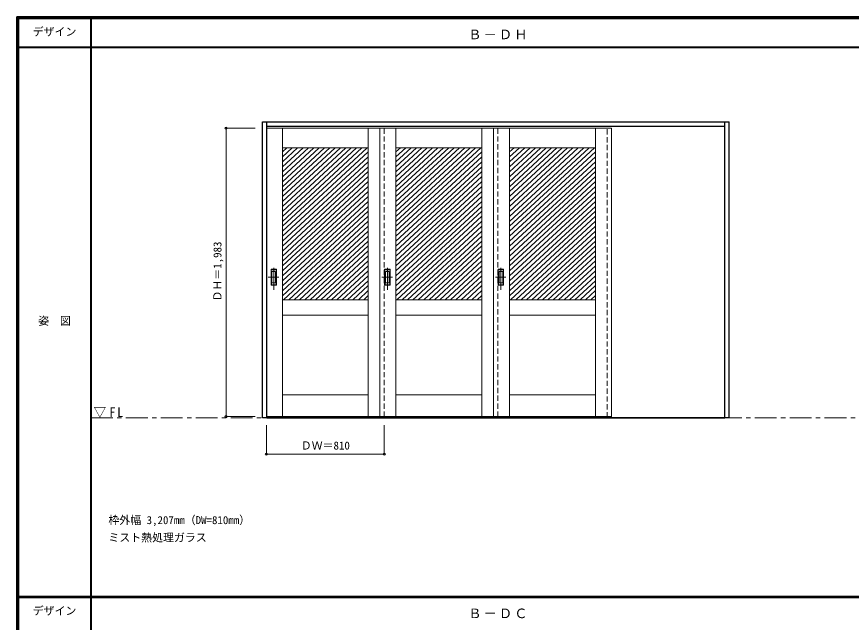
# Model space of a CAD drawing. Units: millimetres, scale not verified. Extents: x -6000 to 5700, y -4307 to 4260.
# Drawn here: x -6000 to -267, y 12 to 4175 of the extents above; entities that cross this region are included whole.
import ezdxf
from ezdxf.enums import TextEntityAlignment as Align

# ---------------------------------------------------------------- set-up
doc = ezdxf.new("R2010")
doc.units = ezdxf.units.MM
doc.header["$LTSCALE"] = 30
doc.header["$PDMODE"] = 32
doc.header["$PDSIZE"] = 15
doc.linetypes.add('CHAIN1', pattern=[8, 5, -1, 1, -1])
doc.linetypes.add('DASHED1', pattern=[1.8, 1.2, -0.6])
for name, color, linetype, lineweight in [('0-2_扉', 7, 'Continuous', 18), ('0-4_枠', 3, 'Continuous', 25), ('0-6_引手', 7, 'Continuous', 18), ('0-B_寸法', 4, 'Continuous', 9), ('0-C_ハッチ', 4, 'Continuous', 9), ('F-1_枠', 6, 'Continuous', 40)]:
    doc.layers.add(name, color=color, linetype=linetype, lineweight=lineweight)
doc.layers.add('0-A_文字', color=7, linetype='Continuous')
doc.layers.add('F-A_文字', color=7, linetype='Continuous')
doc.styles.add('ＭＳ ゴシック', font='')
doc.styles.get('ＭＳ ゴシック').set_extended_font_data('MS Gothic')

msp = doc.modelspace()

# ---------------------------------------------------------------- linework, layer by layer
at = {"layer": '0-2_扉', "color": 4, "linetype": 'DASHED1', "lineweight": 9}
for p, q in [((-4285, 3409), (-4285, 1426)), ((-4282, 3409), (-4285, 3409)), ((-3475, 1426), (-3475, 3409)), ((-2695, 1426), (-2695, 3409)), ((-1945, 1421), (-1945, 3423)), ((-1915, 1421), (-1915, 3423)), ((-4282, 1426), (-4285, 1426))]:
    msp.add_line(p, q, dxfattribs=at)
at = {"layer": '0-2_扉'}
for p, q in [((-4282, 3409), (-3475, 3409)), ((-4175, 3409), (-4175, 1426)), ((-3585, 3409), (-3585, 1426)), ((-3505, 1426), (-3505, 3409)), ((-3505, 3409), (-2695, 3409)), ((-3395, 3409), (-3395, 1426)), ((-2805, 3409), (-2805, 1426)), ((-2725, 1426), (-2725, 3409)), ((-1915, 3409), (-2725, 3409)), ((-2615, 3409), (-2615, 1426)), ((-2025, 3409), (-2025, 1426)), ((-4175, 3274), (-3585, 3274)), ((-3395, 3274), (-2805, 3274)), ((-2025, 3274), (-2615, 3274)), ((-3585, 2229), (-4175, 2229)), ((-4156.5, 2229), (-3967.5, 2229)), ((-2805, 2229), (-3395, 2229)), ((-3376.5, 2229), (-3187.5, 2229)), ((-2615, 2229), (-2025, 2229)), ((-2043.5, 2229), (-2232.5, 2229)), ((-4175, 2124), (-3585, 2124)), ((-3395, 2124), (-2805, 2124)), ((-2025, 2124), (-2615, 2124)), ((-4175, 1576), (-3585, 1576)), ((-3395, 1576), (-2805, 1576)), ((-2025, 1576), (-2615, 1576)), ((-4282, 1426), (-3475, 1426)), ((-3505, 1426), (-2695, 1426))]:
    msp.add_line(p, q, dxfattribs=at)
at = {"layer": '0-2_扉', "color": 3, "lineweight": 25}
msp.add_line((-2725, 1418), (-2695, 1418), dxfattribs=at)
at = {"layer": '0-2_扉'}
msp.add_lwpolyline([(-1915, 3409), (-1915, 1426), (-2725, 1426)], dxfattribs=at)
at = {"layer": '0-4_枠'}
for p, q in [((-4312, 3453), (-1105, 3453)), ((-4282, 1418), (-4282, 3453)), ((-1135, 1418), (-1135, 3453)), ((-1105, 1418), (-1105, 3453)), ((-4282, 3423), (-1135, 3423)), ((-4282, 1421), (-1135, 1421)), ((-4282, 1418), (-1135, 1418)), ((-1105, 1418), (-1135, 1418))]:
    msp.add_line(p, q, dxfattribs=at)
at = {"layer": '0-4_枠', "color": 7, "linetype": 'CHAIN1', "lineweight": 18}
msp.add_line((-5490, 1418), (5690, 1418), dxfattribs=at)
at = {"layer": '0-4_枠'}
msp.add_lwpolyline([(-4282, 1418), (-4312, 1418), (-4312, 3453)], dxfattribs=at)
at = {"layer": '0-6_引手', "linetype": 'CHAIN1'}
for p, q in [((-4234, 2298.27), (-4234, 2469.12)), ((-3454, 2298.27), (-3454, 2469.12)), ((-2674, 2298.27), (-2674, 2469.12)), ((-4272.07, 2383.5), (-4199.56, 2383.5)), ((-3492.07, 2383.5), (-3419.56, 2383.5)), ((-2712.07, 2383.5), (-2639.56, 2383.5))]:
    msp.add_line(p, q, dxfattribs=at)
at = {"layer": '0-6_引手'}
for p, q in [((-4253, 2438.5), (-4215, 2438.5)), ((-4253, 2328.5), (-4253, 2438.5)), ((-4246.5, 2422.5), (-4221.5, 2422.5)), ((-4246.5, 2344.5), (-4246.5, 2422.5)), ((-4221.5, 2344.5), (-4221.5, 2422.5)), ((-4215, 2328.5), (-4215, 2438.5)), ((-3473, 2438.5), (-3435, 2438.5)), ((-3473, 2328.5), (-3473, 2438.5)), ((-3466.5, 2422.5), (-3441.5, 2422.5)), ((-3466.5, 2344.5), (-3466.5, 2422.5)), ((-3441.5, 2344.5), (-3441.5, 2422.5)), ((-3435, 2328.5), (-3435, 2438.5)), ((-2693, 2438.5), (-2655, 2438.5)), ((-2693, 2328.5), (-2693, 2438.5)), ((-2686.5, 2422.5), (-2661.5, 2422.5)), ((-2686.5, 2344.5), (-2686.5, 2422.5)), ((-2661.5, 2344.5), (-2661.5, 2422.5)), ((-2655, 2328.5), (-2655, 2438.5)), ((-4253, 2328.5), (-4215, 2328.5)), ((-4246.5, 2344.5), (-4221.5, 2344.5)), ((-3473, 2328.5), (-3435, 2328.5)), ((-3466.5, 2344.5), (-3441.5, 2344.5)), ((-2693, 2328.5), (-2655, 2328.5)), ((-2686.5, 2344.5), (-2661.5, 2344.5))]:
    msp.add_line(p, q, dxfattribs=at)
at = {"layer": '0-6_引手', "linetype": 'DASHED1'}
for p, q in [((-4218, 2332.5), (-4218, 2434.5)), ((-3438, 2332.5), (-3438, 2434.5)), ((-2658, 2332.5), (-2658, 2434.5)), ((-4250, 2332.5), (-4218, 2332.5)), ((-3470, 2332.5), (-3438, 2332.5)), ((-2690, 2332.5), (-2658, 2332.5))]:
    msp.add_line(p, q, dxfattribs=at)
for points in [[(-4250, 2332.5), (-4250, 2434.5), (-4218, 2434.5)], [(-3470, 2332.5), (-3470, 2434.5), (-3438, 2434.5)], [(-2690, 2332.5), (-2690, 2434.5), (-2658, 2434.5)]]:
    msp.add_lwpolyline(points, dxfattribs=at)
at = {"layer": '0-B_寸法'}
for p, q in [((-4562, 3409), (-4362, 3409)), ((-4562, 3409), (-4562, 1426)), ((-4562, 1426), (-4362, 1426)), ((-4285, 1168), (-4285, 1368)), ((-3475, 1168), (-3475, 1368)), ((-4285, 1168), (-3475, 1168))]:
    msp.add_line(p, q, dxfattribs=at)
at = {"layer": '0-B_寸法', "color": 7}
for p in [(-4562, 3409), (-4562, 1426), (-4285, 1168), (-3475, 1168)]:
    msp.add_point(p, dxfattribs=at)
at = {"layer": '0-C_ハッチ'}
for p, q in [((-4106.86, 3274), (-4175, 3210.9)), ((-4070.06, 3274), (-4175, 3176.83)), ((-4033.26, 3274), (-4175, 3142.76)), ((-3996.47, 3274), (-4175, 3108.69)), ((-4143.65, 3274), (-4175, 3244.97)), ((-3959.67, 3274), (-4175, 3074.62)), ((-3922.87, 3274), (-4175, 3040.55)), ((-3886.08, 3274), (-4175, 3006.48)), ((-3849.28, 3274), (-4175, 2972.41)), ((-3812.48, 3274), (-4175, 2938.34)), ((-3775.69, 3274), (-4175, 2904.26)), ((-3738.89, 3274), (-4175, 2870.19)), ((-3702.09, 3274), (-4175, 2836.12)), ((-3665.29, 3274), (-4175, 2802.05)), ((-3628.5, 3274), (-4175, 2767.98)), ((-3591.7, 3274), (-4175, 2733.91)), ((-3326.86, 3274), (-3395, 3210.9)), ((-3290.06, 3274), (-3395, 3176.83)), ((-3253.26, 3274), (-3395, 3142.76)), ((-3216.47, 3274), (-3395, 3108.69)), ((-3363.65, 3274), (-3395, 3244.97)), ((-3179.67, 3274), (-3395, 3074.62)), ((-3142.87, 3274), (-3395, 3040.55)), ((-3106.08, 3274), (-3395, 3006.48)), ((-3069.28, 3274), (-3395, 2972.41)), ((-3032.48, 3274), (-3395, 2938.34)), ((-2995.69, 3274), (-3395, 2904.26)), ((-2958.89, 3274), (-3395, 2870.19)), ((-2922.09, 3274), (-3395, 2836.12)), ((-2885.29, 3274), (-3395, 2802.05)), ((-2848.5, 3274), (-3395, 2767.98)), ((-2811.7, 3274), (-3395, 2733.91)), ((-2546.86, 3274), (-2615, 3210.9)), ((-2510.06, 3274), (-2615, 3176.83)), ((-2473.26, 3274), (-2615, 3142.76)), ((-2436.47, 3274), (-2615, 3108.69)), ((-2583.65, 3274), (-2615, 3244.97)), ((-2399.67, 3274), (-2615, 3074.62)), ((-2362.87, 3274), (-2615, 3040.55)), ((-2326.08, 3274), (-2615, 3006.48)), ((-2289.28, 3274), (-2615, 2972.41)), ((-2252.48, 3274), (-2615, 2938.34)), ((-2215.69, 3274), (-2615, 2904.26)), ((-2178.89, 3274), (-2615, 2870.19)), ((-2142.09, 3274), (-2615, 2836.12)), ((-2105.29, 3274), (-2615, 2802.05)), ((-2068.5, 3274), (-2615, 2767.98)), ((-2031.7, 3274), (-2615, 2733.91)), ((-3585, 3246.13), (-4175, 2699.84)), ((-3585, 3212.06), (-4175, 2665.77)), ((-2805, 3246.13), (-3395, 2699.84)), ((-2805, 3212.06), (-3395, 2665.77)), ((-2025, 3246.13), (-2615, 2699.84)), ((-2025, 3212.06), (-2615, 2665.77)), ((-3585, 3177.99), (-4175, 2631.7)), ((-2805, 3177.99), (-3395, 2631.7)), ((-2025, 3177.99), (-2615, 2631.7)), ((-3585, 3143.92), (-4175, 2597.62)), ((-3585, 3109.85), (-4175, 2563.55)), ((-2805, 3143.92), (-3395, 2597.62)), ((-2805, 3109.85), (-3395, 2563.55)), ((-2025, 3143.92), (-2615, 2597.62)), ((-2025, 3109.85), (-2615, 2563.55)), ((-3585, 3075.78), (-4175, 2529.48)), ((-3585, 3041.71), (-4175, 2495.41)), ((-2805, 3075.78), (-3395, 2529.48)), ((-2805, 3041.71), (-3395, 2495.41)), ((-2025, 3075.78), (-2615, 2529.48)), ((-2025, 3041.71), (-2615, 2495.41)), ((-3585, 3007.64), (-4175, 2461.34)), ((-2805, 3007.64), (-3395, 2461.34)), ((-2025, 3007.64), (-2615, 2461.34)), ((-3585, 2973.57), (-4175, 2427.27)), ((-3585, 2939.49), (-4175, 2393.2)), ((-2805, 2973.57), (-3395, 2427.27)), ((-2805, 2939.49), (-3395, 2393.2)), ((-2025, 2973.57), (-2615, 2427.27)), ((-2025, 2939.49), (-2615, 2393.2)), ((-3585, 2905.42), (-4175, 2359.13)), ((-3585, 2871.35), (-4175, 2325.06)), ((-2805, 2905.42), (-3395, 2359.13)), ((-2805, 2871.35), (-3395, 2325.06)), ((-2025, 2905.42), (-2615, 2359.13)), ((-2025, 2871.35), (-2615, 2325.06)), ((-3585, 2837.28), (-4175, 2290.99)), ((-2805, 2837.28), (-3395, 2290.99)), ((-2025, 2837.28), (-2615, 2290.99)), ((-3585, 2803.21), (-4175, 2256.91)), ((-3585, 2769.14), (-4168.35, 2229)), ((-2805, 2803.21), (-3395, 2256.91)), ((-2805, 2769.14), (-3388.35, 2229)), ((-2025, 2803.21), (-2615, 2256.91)), ((-2025, 2769.14), (-2608.35, 2229)), ((-3585, 2735.07), (-4131.55, 2229)), ((-3585, 2701), (-4094.76, 2229)), ((-2805, 2735.07), (-3351.55, 2229)), ((-2805, 2701), (-3314.76, 2229)), ((-2025, 2735.07), (-2571.55, 2229)), ((-2025, 2701), (-2534.76, 2229)), ((-3585, 2666.93), (-4057.96, 2229)), ((-2805, 2666.93), (-3277.96, 2229)), ((-2025, 2666.93), (-2497.96, 2229)), ((-3585, 2632.85), (-4021.16, 2229)), ((-3585, 2598.78), (-3984.37, 2229)), ((-2805, 2632.85), (-3241.16, 2229)), ((-2805, 2598.78), (-3204.37, 2229)), ((-2025, 2632.85), (-2461.16, 2229)), ((-2025, 2598.78), (-2424.37, 2229)), ((-3585, 2564.71), (-3947.57, 2229)), ((-3585, 2530.64), (-3910.77, 2229)), ((-2805, 2564.71), (-3167.57, 2229)), ((-2805, 2530.64), (-3130.77, 2229)), ((-2025, 2564.71), (-2387.57, 2229)), ((-2025, 2530.64), (-2350.77, 2229)), ((-3585, 2496.57), (-3873.98, 2229)), ((-2805, 2496.57), (-3093.98, 2229)), ((-2025, 2496.57), (-2313.98, 2229)), ((-3585, 2462.5), (-3837.18, 2229)), ((-3585, 2428.43), (-3800.38, 2229)), ((-2805, 2462.5), (-3057.18, 2229)), ((-2805, 2428.43), (-3020.38, 2229)), ((-2025, 2462.5), (-2277.18, 2229)), ((-2025, 2428.43), (-2240.38, 2229)), ((-3585, 2394.36), (-3763.59, 2229)), ((-3585, 2360.29), (-3726.79, 2229)), ((-2805, 2394.36), (-2983.59, 2229)), ((-2805, 2360.29), (-2946.79, 2229)), ((-2025, 2394.36), (-2203.59, 2229)), ((-2025, 2360.29), (-2166.79, 2229)), ((-3585, 2326.22), (-3689.99, 2229)), ((-2805, 2326.22), (-2909.99, 2229)), ((-2025, 2326.22), (-2129.99, 2229)), ((-3585, 2292.14), (-3653.2, 2229)), ((-3585, 2258.07), (-3616.4, 2229)), ((-2805, 2292.14), (-2873.2, 2229)), ((-2805, 2258.07), (-2836.4, 2229)), ((-2025, 2292.14), (-2093.2, 2229)), ((-2025, 2258.07), (-2056.4, 2229))]:
    msp.add_line(p, q, dxfattribs=at)
at = {"layer": 'F-1_枠'}
for p, q in [((-6000, 4175), (5700, 4175)), ((-6000, 4175), (-6000, -4205)), ((-6000, 4170), (5700, 4170)), ((-6000, 4165), (5700, 4165)), ((-5995, 4175), (-5995, -4205)), ((-5990, 4175), (-5990, -4205)), ((-5490, 4175), (-5490, -3790)), ((-6000, 3965), (5700, 3965)), ((-6000, 190.5), (5700, 190.5)), ((-6000, 187.5), (5700, 187.5)), ((-6000, 184.5), (5700, 184.5))]:
    msp.add_line(p, q, dxfattribs=at)

# ---------------------------------------------------------------- texts
at = {"layer": '0-A_文字', "style": 'ＭＳ ゴシック'}
for s, p in [('枠外幅 3,207mm（DW=810mm）', (-5370, 670.5)), ('ミスト熱処理ガラス', (-5370, 550.5))]:
    msp.add_text(s, height=54.99, dxfattribs=at).set_placement(p, align=Align.BOTTOM_LEFT)
at = {"layer": '0-A_文字', "char_height": 65.98, "attachment_point": 7, "style": 'ＭＳ ゴシック'}
for s, insert in [('\\T1.17;Ｂ－ＤＨ', (-2897.5, 4020)), ('\\T1.26;\\W0.95;▽FL', (-5471.25, 1418)), ('\\T1.17;Ｂ－ＤＣ', (-2897.5, 39.5))]:
    msp.add_mtext(s, dxfattribs=dict(at, insert=insert))
at = {"layer": '0-B_寸法', "color": 7, "style": 'ＭＳ ゴシック'}
msp.add_text('ＤＨ＝1,983', height=54.99, rotation=90, dxfattribs=at).set_placement((-4577, 2217.25), align=Align.BOTTOM_LEFT)
msp.add_text('ＤＷ＝810', height=54.99, dxfattribs=at).set_placement((-4048.75, 1183), align=Align.BOTTOM_LEFT)
at = {"layer": 'F-A_文字', "style": 'ＭＳ ゴシック'}
for s, p in [('デザイン', (-5890, 4027.5)), ('姿\u3000図', (-5852.5, 2040.25)), ('デザイン', (-5890, 47))]:
    msp.add_text(s, height=54.99, dxfattribs=at).set_placement(p, align=Align.BOTTOM_LEFT)

doc.saveas('drawing.dxf')
